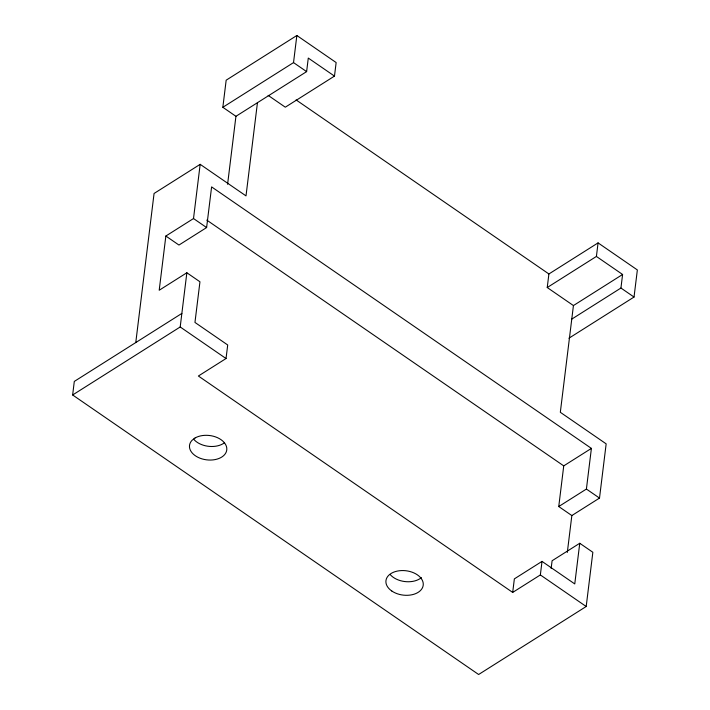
<?xml version="1.0" encoding="UTF-8"?>
<svg xmlns="http://www.w3.org/2000/svg" width="710" height="710" viewBox="0 0 710 710"><rect width="100%" height="100%" fill="white"/><g stroke="black" fill="none" stroke-linecap="round" stroke-linejoin="round"><path stroke-width="1.06" d="M551.146 568.444L552.096 560.758L579.75 543.265L592.85 552.282L586.194 606.5L478.629 674.5L72.642 394.973L74.301 381.421L181.866 313.421M135.77 342.566L154.07 193.475L200.167 164.329L246.006 195.889L257.446 102.71M200.167 164.329L193.51 218.547L165.856 236.031L159.2 290.248L186.854 272.764L199.954 281.781L194.957 322.438L227.706 344.98L226.037 358.532L198.383 376.016L512.691 592.424L540.354 574.94L542.014 561.388L574.763 583.931L579.75 543.265M72.642 394.973L180.198 326.973L186.854 272.764M165.856 236.031L178.955 245.048L206.61 227.564L211.607 186.899L591.403 448.392L586.407 489.057L558.752 506.541L571.843 515.558L567.317 552.424M227.59 184.28L235.933 116.307L222.842 107.29L226.171 80.186L296.851 35.5L336.141 62.551L334.481 76.103L285.305 107.192L268.149 95.38M222.842 107.29L293.523 62.604L296.851 35.5M235.933 116.307L306.622 71.621L308.282 58.069L334.481 76.103M571.843 515.558L599.506 498.074L606.163 443.856L560.323 412.297L573.432 305.566L547.232 287.532L548.901 273.971L598.068 242.891L637.358 269.942L634.03 297.046L568.932 338.208M512.691 592.424L514.359 578.872L542.014 561.388M558.752 506.541L563.74 465.875L591.403 448.392M547.232 287.532L596.409 256.443L598.068 242.891M571.763 319.118L620.939 288.029L622.599 274.477L596.409 256.443M573.432 305.566L622.599 274.477M293.523 62.604L306.622 71.621M620.939 288.029L634.03 297.046M296.097 99.924L548.901 273.971M206.77 220.1L563.74 465.875M193.51 218.547L206.61 227.564M586.407 489.057L599.506 498.074M180.198 326.973L226.037 358.532M540.354 574.94L586.194 606.5M421.429 577.62A18.762 12.256 7 0 1 390.376 574.763M224.546 442.72A18.762 12.256 7 0 1 193.564 439.073M195.028 437.999L192.028 440.324A18.762 12.256 7 0 0 206.388 459.814A18.762 12.256 7 0 0 225.736 444.779A18.762 12.256 7 0 0 195.028 437.999M391.805 591.022A18.762 12.256 7 0 0 422.778 587.019A18.762 12.256 7 0 0 399.189 570.769A18.762 12.256 7 0 0 391.805 591.022"/></g></svg>
